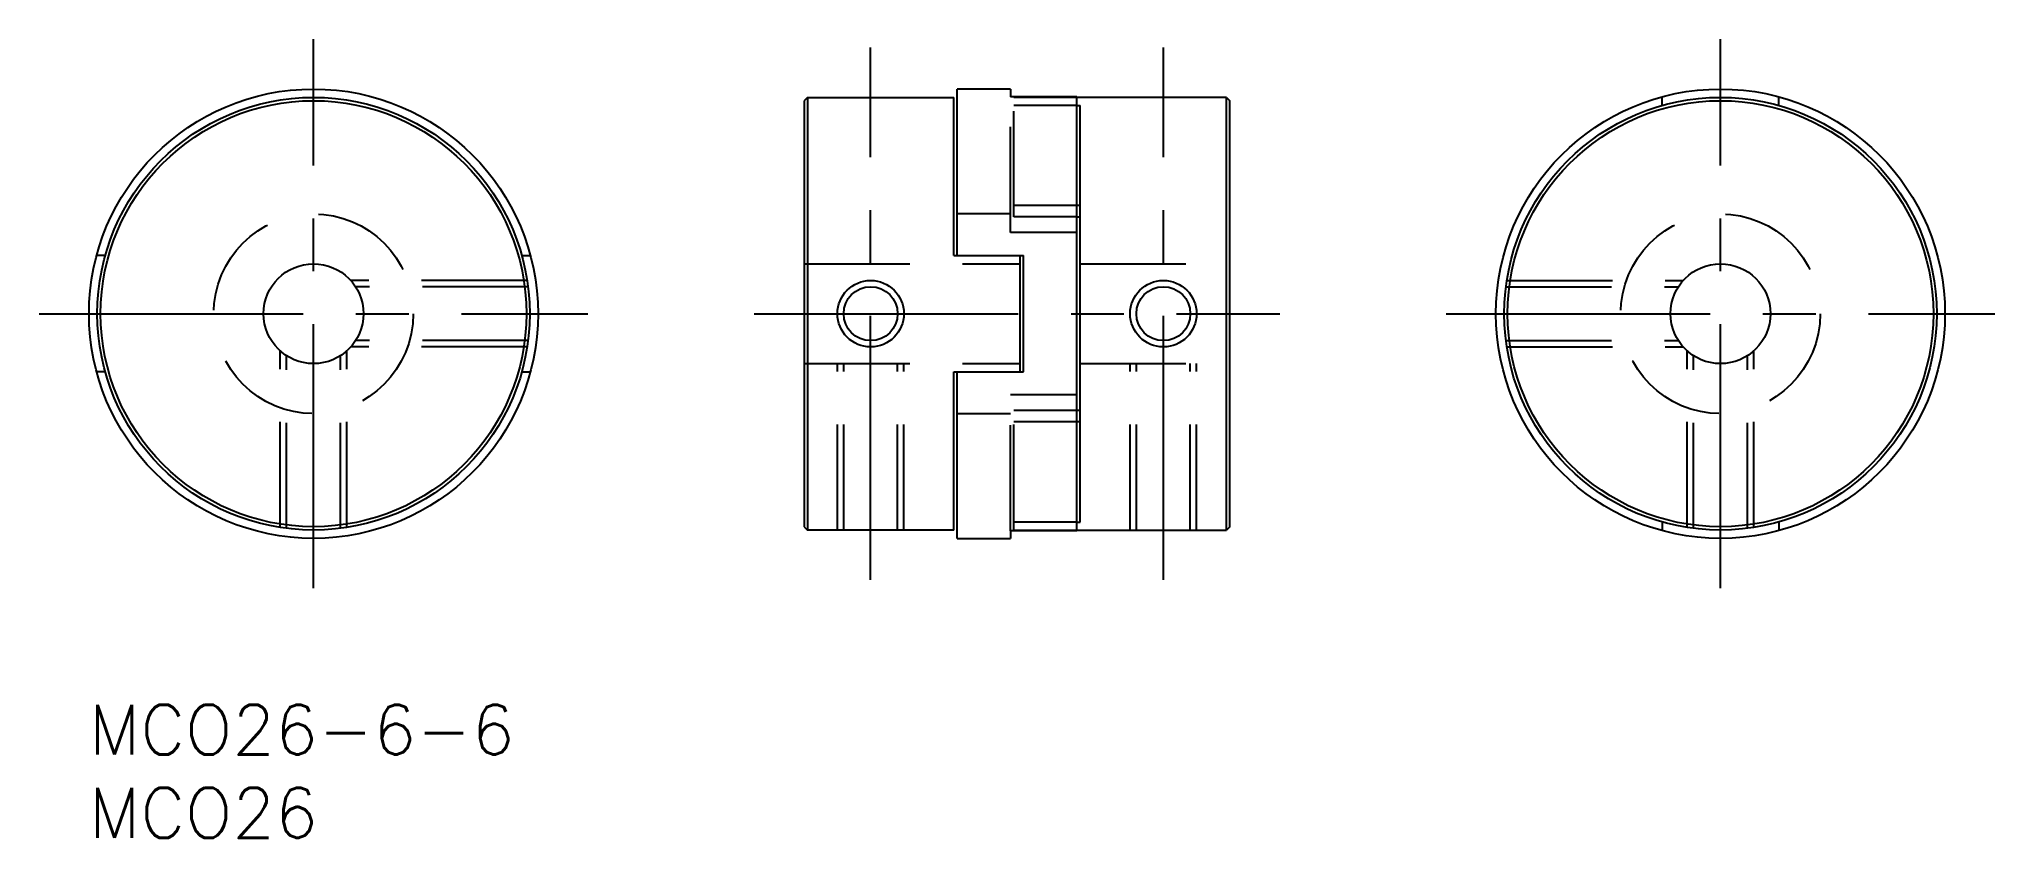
# Model space of a CAD drawing. Extents: x -3 to 115, y -8 to 40.
import ezdxf

# ---------------------------------------------------------------- set-up
doc = ezdxf.new("R2010")
doc.units = 0
doc.header["$LTSCALE"] = 0.5
doc.linetypes.add('CENTER', pattern=[50.8, 31.75, -6.35, 6.35, -6.35])
doc.linetypes.add('DASHED', pattern=[19.05, 12.7, -6.35])
for name, color, linetype in [('MSM_CENTER', 1, 'CENTER'), ('MSM_CONTINUOUS', 7, 'CONTINUOUS'), ('MSM_DASHED', 4, 'DASHED'), ('MSM_NARROW', 5, 'CONTINUOUS'), ('MSM_PART_NUMBER', 7, 'CONTINUOUS')]:
    doc.layers.add(name, color=color, linetype=linetype)
doc.styles.get("Standard").update_dxf_attribs({"font": 'txt.shx', "height": 2, "bigfont": 'bigfont.shx'})

# ---------------------------------------------------------------- blocks, each defined once
blk = doc.blocks.new('*U11')
at = {"layer": 'MSM_PART_NUMBER'}
blk.add_text('MCO26-6-6', height=3, dxfattribs=at).set_placement((0, -3))
blk = doc.blocks.new('*U12')
at = {"layer": 'MSM_PART_NUMBER'}
blk.add_text('MCO26', height=3, dxfattribs=at).set_placement((0, -8))

msp = doc.modelspace()

# ---------------------------------------------------------------- linework, layer by layer
at = {"layer": 'MSM_CENTER'}
for p, q in [((13.5, 7), (13.5, 40)), ((98.1, 7), (98.1, 40)), ((47, 7.5), (47, 39.5)), ((64.6, 7.5), (64.6, 39.5)), ((-3, 23.5), (30, 23.5)), ((40, 23.5), (71.6, 23.5)), ((81.6, 23.5), (114.6, 23.5))]:
    msp.add_line(p, q, dxfattribs=at)
at = {"layer": 'MSM_CONTINUOUS'}
for p, q in [((43.2, 36.5), (43, 36.3)), ((43.2, 36.5), (52, 36.5)), ((43.2, 36.5), (43.2, 10.5)), ((52, 27), (52, 36.5)), ((55.4, 37), (52.2, 37)), ((52.2, 27), (52.2, 37)), ((55.4, 37), (55.4, 36.54)), ((59.4, 36.54), (55.4, 36.54)), ((59.4, 10.46), (59.4, 36.54)), ((68.4, 36.5), (59.4, 36.5)), ((68.4, 36.5), (68.6, 36.3)), ((68.4, 10.5), (68.4, 36.5)), ((94.6, 36.02), (94.6, 36.54)), ((101.6, 36.02), (101.6, 36.54)), ((43, 36.3), (43, 10.7)), ((59.4, 36.02), (59.6, 36.02)), ((59.6, 10.98), (59.6, 36.02)), ((68.6, 10.7), (68.6, 36.3)), ((59.4, 29.32), (59.6, 29.32)), ((0.98, 27), (0.46, 27)), ((26.02, 27), (26.54, 27)), ((52, 27), (56.2, 27)), ((56, 20), (56, 27)), ((56.2, 20), (56.2, 27)), ((0.98, 20), (0.46, 20)), ((26.02, 20), (26.54, 20)), ((52, 20), (56.2, 20)), ((52, 10.5), (52, 20)), ((52.2, 10), (52.2, 20)), ((59.6, 17.68), (59.4, 17.68)), ((43, 10.7), (43.2, 10.5)), ((59.4, 10.98), (59.6, 10.98)), ((68.6, 10.7), (68.4, 10.5)), ((94.6, 10.98), (94.6, 10.46)), ((101.6, 10.98), (101.6, 10.46)), ((52, 10.5), (43.2, 10.5)), ((52.2, 10), (55.4, 10)), ((59.4, 10.46), (55.4, 10.46)), ((55.4, 10.46), (55.4, 10)), ((59.4, 10.5), (68.4, 10.5))]:
    msp.add_line(p, q, dxfattribs=at)
for centre, radius in [((13.5, 23.5), 13.5), ((13.5, 23.5), 13), ((98.1, 23.5), 13.5), ((98.1, 23.5), 13), ((13.5, 23.5), 12.8), ((98.1, 23.5), 12.8), ((13.5, 23.5), 3), ((98.1, 23.5), 3), ((47, 23.5), 1.62), ((64.6, 23.5), 1.62)]:
    msp.add_circle(centre, radius, dxfattribs=at)
at = {"layer": 'MSM_DASHED'}
for p, q in [((55.4, 28.37), (55.4, 36.54)), ((59.4, 36.5), (55.6, 36.5)), ((55.6, 29.32), (55.6, 36.5)), ((59.4, 36.02), (55.6, 36.02)), ((55.4, 29.5), (52.2, 29.5)), ((59.6, 30), (55.6, 30)), ((59.4, 28.37), (55.4, 28.37)), ((59.4, 29.32), (55.6, 29.32)), ((43, 26.5), (56, 26.5)), ((59.6, 26.5), (68.6, 26.5)), ((26.35, 25.5), (15.74, 25.5)), ((26.4, 25.12), (16.02, 25.12)), ((85.2, 25.12), (95.58, 25.12)), ((85.25, 25.5), (95.86, 25.5)), ((11.5, 10.65), (11.5, 21.26)), ((15.5, 10.65), (15.5, 21.26)), ((26.35, 21.5), (15.74, 21.5)), ((26.4, 21.88), (16.02, 21.88)), ((85.2, 21.88), (95.58, 21.88)), ((85.25, 21.5), (95.86, 21.5)), ((96.1, 10.65), (96.1, 21.26)), ((100.1, 10.65), (100.1, 21.26)), ((11.88, 10.6), (11.88, 20.98)), ((15.12, 10.6), (15.12, 20.98)), ((43, 20.5), (56, 20.5)), ((45, 10.5), (45, 20.5)), ((45.38, 10.5), (45.38, 20.5)), ((48.62, 10.5), (48.62, 20.5)), ((49, 10.5), (49, 20.5)), ((59.6, 20.5), (68.6, 20.5)), ((62.6, 10.5), (62.6, 20.5)), ((62.98, 10.5), (62.98, 20.5)), ((66.22, 10.5), (66.22, 20.5)), ((66.6, 10.5), (66.6, 20.5)), ((96.48, 10.6), (96.48, 20.98)), ((99.72, 10.6), (99.72, 20.98)), ((55.4, 10.46), (55.4, 18.63)), ((59.4, 18.63), (55.4, 18.63)), ((55.6, 10.5), (55.6, 17.68)), ((59.4, 17.68), (55.6, 17.68)), ((52.2, 17.5), (55.4, 17.5)), ((59.6, 17), (55.6, 17)), ((59.4, 10.98), (55.6, 10.98)), ((55.6, 10.5), (59.4, 10.5))]:
    msp.add_line(p, q, dxfattribs=at)
for centre in [(13.5, 23.5), (98.1, 23.5)]:
    msp.add_circle(centre, 6, dxfattribs=at)
at = {"layer": 'MSM_NARROW'}
for centre in [(47, 23.5), (64.6, 23.5)]:
    msp.add_circle(centre, 2, dxfattribs=at)

# ---------------------------------------------------------------- block references
at = {"layer": 'MSM_CONTINUOUS'}
for name in ['*U11', '*U12']:
    msp.add_blockref(name, (0, 0), dxfattribs=at)

doc.saveas('drawing.dxf')
